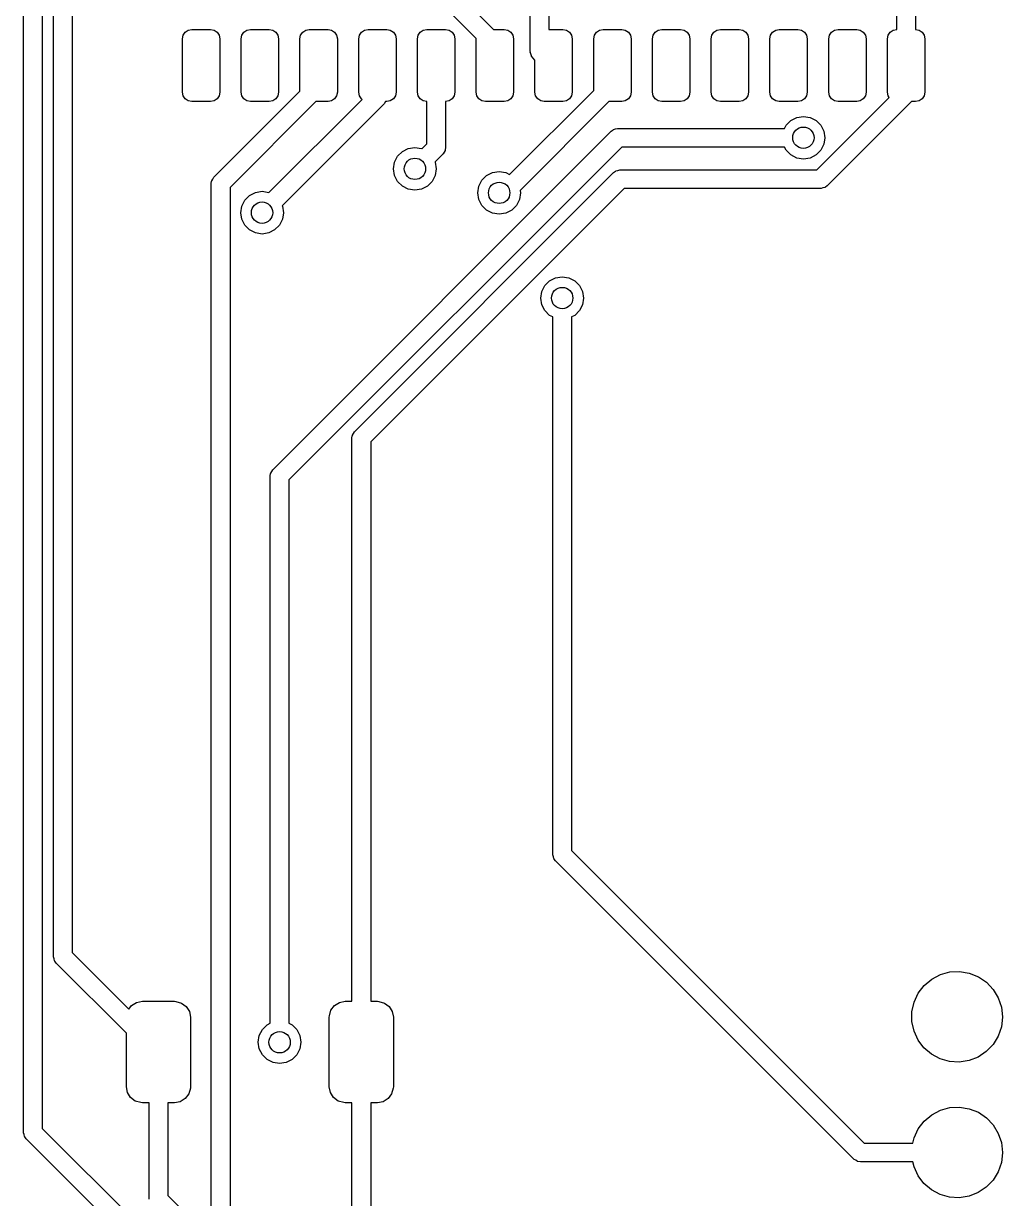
# Model space of a CAD drawing. Extents: x 50 to 376, y -141 to -43.
# Drawn here: x 180.94 to 199.28, y -102.77 to -80.77 of the extents above; entities that cross this region are included whole.
import ezdxf

# ---------------------------------------------------------------- set-up
doc = ezdxf.new("R2010")
doc.units = 0
doc.layers.add('BLACK', color=7, linetype='CONTINUOUS')

msp = doc.modelspace()

# ---------------------------------------------------------------- linework, layer by layer
at = {"layer": 'BLACK', "linetype": 'CONTINUOUS'}
for p, q in [((197.645, -68.728), (197.645, -80.878)), ((180.943, -101.526), (180.943, -71.3884)), ((181.293, -71.5413), (181.293, -101.454)), ((197.295, -80.878), (197.295, -72.8329)), ((181.504, -98.2344), (181.504, -73.252)), ((181.854, -73.3245), (181.854, -98.1619)), ((187.738, -78.8703), (189.746, -80.878)), ((189.421, -81.048), (187.542, -79.169)), ((190.433, -81.2906), (190.433, -80.0343)), ((190.783, -80.0343), (190.783, -80.878)), ((183.933, -80.986), (183.971, -80.9293)), ((183.971, -80.9293), (184.028, -80.8913)), ((184.028, -80.8913), (184.095, -80.878)), ((184.095, -80.878), (184.445, -80.878)), ((184.445, -80.878), (184.512, -80.8913)), ((184.512, -80.8913), (184.569, -80.9293)), ((184.569, -80.9293), (184.607, -80.986)), ((185.033, -80.986), (185.071, -80.9293)), ((185.071, -80.9293), (185.128, -80.8913)), ((185.128, -80.8913), (185.195, -80.878)), ((185.195, -80.878), (185.545, -80.878)), ((185.545, -80.878), (185.612, -80.8913)), ((185.612, -80.8913), (185.669, -80.9293)), ((185.669, -80.9293), (185.707, -80.986)), ((186.133, -80.986), (186.171, -80.9293)), ((186.171, -80.9293), (186.228, -80.8913)), ((186.228, -80.8913), (186.295, -80.878)), ((186.295, -80.878), (186.645, -80.878)), ((186.645, -80.878), (186.712, -80.8913)), ((186.712, -80.8913), (186.769, -80.9293)), ((186.769, -80.9293), (186.807, -80.986)), ((187.233, -80.986), (187.271, -80.9293)), ((187.271, -80.9293), (187.328, -80.8913)), ((187.328, -80.8913), (187.395, -80.878)), ((187.395, -80.878), (187.745, -80.878)), ((187.745, -80.878), (187.812, -80.8913)), ((187.812, -80.8913), (187.869, -80.9293)), ((187.869, -80.9293), (187.907, -80.986)), ((188.333, -80.986), (188.371, -80.9293)), ((188.371, -80.9293), (188.428, -80.8913)), ((188.428, -80.8913), (188.495, -80.878)), ((188.495, -80.878), (188.845, -80.878)), ((188.845, -80.878), (188.912, -80.8913)), ((188.912, -80.8913), (188.969, -80.9293)), ((188.969, -80.9293), (189.007, -80.986)), ((189.746, -80.878), (189.945, -80.878)), ((189.945, -80.878), (190.012, -80.8913)), ((190.012, -80.8913), (190.069, -80.9293)), ((190.069, -80.9293), (190.107, -80.986)), ((190.783, -80.878), (191.045, -80.878)), ((191.045, -80.878), (191.112, -80.8913)), ((191.112, -80.8913), (191.169, -80.9293)), ((191.169, -80.9293), (191.207, -80.986)), ((191.633, -80.986), (191.671, -80.9293)), ((191.671, -80.9293), (191.728, -80.8913)), ((191.728, -80.8913), (191.795, -80.878)), ((191.795, -80.878), (192.145, -80.878)), ((192.145, -80.878), (192.212, -80.8913)), ((192.212, -80.8913), (192.269, -80.9293)), ((192.269, -80.9293), (192.307, -80.986)), ((192.733, -80.986), (192.771, -80.9293)), ((192.771, -80.9293), (192.828, -80.8913)), ((192.828, -80.8913), (192.895, -80.878)), ((192.895, -80.878), (193.245, -80.878)), ((193.245, -80.878), (193.312, -80.8913)), ((193.312, -80.8913), (193.369, -80.9293)), ((193.369, -80.9293), (193.407, -80.986)), ((193.833, -80.986), (193.871, -80.9293)), ((193.871, -80.9293), (193.928, -80.8913)), ((193.928, -80.8913), (193.995, -80.878)), ((193.995, -80.878), (194.345, -80.878)), ((194.345, -80.878), (194.412, -80.8913)), ((194.412, -80.8913), (194.469, -80.9293)), ((194.469, -80.9293), (194.507, -80.986)), ((194.933, -80.986), (194.971, -80.9293)), ((194.971, -80.9293), (195.028, -80.8913)), ((195.028, -80.8913), (195.095, -80.878)), ((195.095, -80.878), (195.445, -80.878)), ((195.445, -80.878), (195.512, -80.8913)), ((195.512, -80.8913), (195.569, -80.9293)), ((195.569, -80.9293), (195.607, -80.986)), ((196.033, -80.986), (196.071, -80.9293)), ((196.071, -80.9293), (196.128, -80.8913)), ((196.128, -80.8913), (196.195, -80.878)), ((196.195, -80.878), (196.545, -80.878)), ((196.545, -80.878), (196.612, -80.8913)), ((196.612, -80.8913), (196.669, -80.9293)), ((196.669, -80.9293), (196.707, -80.986)), ((197.133, -80.986), (197.171, -80.9293)), ((197.171, -80.9293), (197.228, -80.8913)), ((197.228, -80.8913), (197.295, -80.878)), ((197.645, -80.878), (197.712, -80.8913)), ((197.712, -80.8913), (197.769, -80.9293)), ((197.769, -80.9293), (197.807, -80.986)), ((183.92, -81.053), (183.933, -80.986)), ((183.92, -82.053), (183.92, -81.053)), ((184.607, -80.986), (184.62, -81.053)), ((184.62, -81.053), (184.62, -82.053)), ((185.02, -81.053), (185.033, -80.986)), ((185.02, -82.053), (185.02, -81.053)), ((185.707, -80.986), (185.72, -81.053)), ((185.72, -81.053), (185.72, -82.053)), ((186.12, -81.053), (186.133, -80.986)), ((186.12, -82.0298), (186.12, -81.053)), ((186.807, -80.986), (186.82, -81.053)), ((186.82, -81.053), (186.82, -82.053)), ((187.22, -81.053), (187.233, -80.986)), ((187.22, -82.053), (187.22, -81.053)), ((187.907, -80.986), (187.92, -81.053)), ((187.92, -81.053), (187.92, -82.053)), ((188.32, -81.053), (188.333, -80.986)), ((188.32, -82.053), (188.32, -81.053)), ((189.007, -80.986), (189.02, -81.053)), ((189.02, -81.053), (189.02, -82.053)), ((189.42, -81.053), (189.421, -81.048)), ((189.42, -82.053), (189.42, -81.053)), ((190.107, -80.986), (190.12, -81.053)), ((190.12, -81.053), (190.12, -82.053)), ((191.207, -80.986), (191.22, -81.053)), ((191.22, -81.053), (191.22, -82.053)), ((191.62, -81.053), (191.633, -80.986)), ((191.62, -82.0173), (191.62, -81.053)), ((192.307, -80.986), (192.32, -81.053)), ((192.32, -81.053), (192.32, -82.053)), ((192.72, -81.053), (192.733, -80.986)), ((192.72, -82.053), (192.72, -81.053)), ((193.407, -80.986), (193.42, -81.053)), ((193.42, -81.053), (193.42, -82.053)), ((193.82, -81.053), (193.833, -80.986)), ((193.82, -82.053), (193.82, -81.053)), ((194.507, -80.986), (194.52, -81.053)), ((194.52, -81.053), (194.52, -82.053)), ((194.92, -81.053), (194.933, -80.986)), ((194.92, -82.053), (194.92, -81.053)), ((195.607, -80.986), (195.62, -81.053)), ((195.62, -81.053), (195.62, -82.053)), ((196.02, -81.053), (196.033, -80.986)), ((196.02, -82.053), (196.02, -81.053)), ((196.707, -80.986), (196.72, -81.053)), ((196.72, -81.053), (196.72, -82.053)), ((197.12, -81.053), (197.133, -80.986)), ((197.12, -82.053), (197.12, -81.053)), ((197.807, -80.986), (197.82, -81.053)), ((197.82, -81.053), (197.82, -82.053)), ((190.434, -81.2952), (190.433, -81.2906)), ((190.433, -81.2998), (190.434, -81.2952)), ((190.444, -81.3355), (190.433, -81.2998)), ((190.453, -81.3717), (190.444, -81.3355)), ((190.456, -81.3752), (190.453, -81.3717)), ((190.457, -81.3797), (190.456, -81.3752)), ((190.484, -81.4143), (190.457, -81.3797)), ((190.52, -81.4505), (190.484, -81.4143)), ((190.52, -82.053), (190.52, -81.4505)), ((183.933, -82.12), (183.92, -82.053)), ((184.512, -83.6383), (186.12, -82.0298)), ((184.62, -82.053), (184.607, -82.12)), ((185.033, -82.12), (185.02, -82.053)), ((185.72, -82.053), (185.707, -82.12)), ((186.82, -82.053), (186.807, -82.12)), ((187.233, -82.12), (187.22, -82.053)), ((187.92, -82.053), (187.907, -82.12)), ((188.333, -82.12), (188.32, -82.053)), ((189.02, -82.053), (189.007, -82.12)), ((189.433, -82.12), (189.42, -82.053)), ((190.045, -83.5924), (191.62, -82.0173)), ((190.12, -82.053), (190.107, -82.12)), ((190.533, -82.12), (190.52, -82.053)), ((191.22, -82.053), (191.207, -82.12)), ((192.32, -82.053), (192.307, -82.12)), ((192.733, -82.12), (192.72, -82.053)), ((193.42, -82.053), (193.407, -82.12)), ((193.833, -82.12), (193.82, -82.053)), ((194.52, -82.053), (194.507, -82.12)), ((194.933, -82.12), (194.92, -82.053)), ((195.62, -82.053), (195.607, -82.12)), ((196.033, -82.12), (196.02, -82.053)), ((196.72, -82.053), (196.707, -82.12)), ((197.133, -82.12), (197.12, -82.053)), ((197.82, -82.053), (197.807, -82.12)), ((183.971, -82.1767), (183.933, -82.12)), ((184.028, -82.2147), (183.971, -82.1767)), ((184.095, -82.228), (184.028, -82.2147)), ((184.445, -82.228), (184.095, -82.228)), ((184.512, -82.2147), (184.445, -82.228)), ((184.569, -82.1767), (184.512, -82.2147)), ((184.607, -82.12), (184.569, -82.1767)), ((186.417, -82.228), (184.81, -83.8345)), ((185.071, -82.1767), (185.033, -82.12)), ((185.128, -82.2147), (185.071, -82.1767)), ((185.195, -82.228), (185.128, -82.2147)), ((185.545, -82.228), (185.195, -82.228)), ((185.54, -83.9305), (187.285, -82.186)), ((185.612, -82.2147), (185.545, -82.228)), ((185.669, -82.1767), (185.612, -82.2147)), ((185.707, -82.12), (185.669, -82.1767)), ((187.694, -82.2722), (185.788, -84.178)), ((186.645, -82.228), (186.417, -82.228)), ((186.712, -82.2147), (186.645, -82.228)), ((186.769, -82.1767), (186.712, -82.2147)), ((186.807, -82.12), (186.769, -82.1767)), ((187.271, -82.1767), (187.233, -82.12)), ((187.285, -82.186), (187.271, -82.1767)), ((187.696, -82.2682), (187.694, -82.2722)), ((187.7, -82.2656), (187.696, -82.2682)), ((187.718, -82.2327), (187.7, -82.2656)), ((187.721, -82.228), (187.718, -82.2327)), ((187.745, -82.228), (187.721, -82.228)), ((187.812, -82.2147), (187.745, -82.228)), ((187.869, -82.1767), (187.812, -82.2147)), ((187.907, -82.12), (187.869, -82.1767)), ((188.371, -82.1767), (188.333, -82.12)), ((188.428, -82.2147), (188.371, -82.1767)), ((188.495, -82.228), (188.428, -82.2147)), ((188.495, -83.0165), (188.495, -82.228)), ((188.912, -82.2147), (188.845, -82.228)), ((188.845, -82.228), (188.845, -83.089)), ((188.969, -82.1767), (188.912, -82.2147)), ((189.007, -82.12), (188.969, -82.1767)), ((189.471, -82.1767), (189.433, -82.12)), ((189.528, -82.2147), (189.471, -82.1767)), ((189.595, -82.228), (189.528, -82.2147)), ((189.945, -82.228), (189.595, -82.228)), ((190.012, -82.2147), (189.945, -82.228)), ((190.069, -82.1767), (190.012, -82.2147)), ((190.107, -82.12), (190.069, -82.1767)), ((191.904, -82.228), (190.243, -83.8897)), ((190.571, -82.1767), (190.533, -82.12)), ((190.628, -82.2147), (190.571, -82.1767)), ((190.695, -82.228), (190.628, -82.2147)), ((191.045, -82.228), (190.695, -82.228)), ((191.112, -82.2147), (191.045, -82.228)), ((191.169, -82.1767), (191.112, -82.2147)), ((191.207, -82.12), (191.169, -82.1767)), ((192.145, -82.228), (191.904, -82.228)), ((192.212, -82.2147), (192.145, -82.228)), ((192.269, -82.1767), (192.212, -82.2147)), ((192.307, -82.12), (192.269, -82.1767)), ((192.771, -82.1767), (192.733, -82.12)), ((192.828, -82.2147), (192.771, -82.1767)), ((192.895, -82.228), (192.828, -82.2147)), ((193.245, -82.228), (192.895, -82.228)), ((193.312, -82.2147), (193.245, -82.228)), ((193.369, -82.1767), (193.312, -82.2147)), ((193.407, -82.12), (193.369, -82.1767)), ((193.871, -82.1767), (193.833, -82.12)), ((193.928, -82.2147), (193.871, -82.1767)), ((193.995, -82.228), (193.928, -82.2147)), ((194.345, -82.228), (193.995, -82.228)), ((194.412, -82.2147), (194.345, -82.228)), ((194.469, -82.1767), (194.412, -82.2147)), ((194.507, -82.12), (194.469, -82.1767)), ((194.971, -82.1767), (194.933, -82.12)), ((195.028, -82.2147), (194.971, -82.1767)), ((195.095, -82.228), (195.028, -82.2147)), ((195.445, -82.228), (195.095, -82.228)), ((195.512, -82.2147), (195.445, -82.228)), ((195.569, -82.1767), (195.512, -82.2147)), ((195.607, -82.12), (195.569, -82.1767)), ((195.796, -83.5045), (197.152, -82.1483)), ((197.568, -82.228), (195.992, -83.8032)), ((196.071, -82.1767), (196.033, -82.12)), ((196.128, -82.2147), (196.071, -82.1767)), ((196.195, -82.228), (196.128, -82.2147)), ((196.545, -82.228), (196.195, -82.228)), ((196.612, -82.2147), (196.545, -82.228)), ((196.669, -82.1767), (196.612, -82.2147)), ((196.707, -82.12), (196.669, -82.1767)), ((197.152, -82.1483), (197.133, -82.12)), ((197.645, -82.228), (197.568, -82.228)), ((197.712, -82.2147), (197.645, -82.228)), ((197.769, -82.1767), (197.712, -82.2147)), ((197.807, -82.12), (197.769, -82.1767)), ((195.424, -82.5238), (195.547, -82.5042)), ((195.547, -82.5042), (195.671, -82.5238)), ((195.193, -82.7292), (195.224, -82.6691)), ((195.224, -82.6691), (195.312, -82.5806)), ((195.312, -82.5806), (195.424, -82.5238)), ((195.671, -82.5238), (195.783, -82.5806)), ((195.783, -82.5806), (195.871, -82.6691)), ((195.871, -82.6691), (195.928, -82.7806)), ((185.615, -89.1144), (191.949, -82.7805)), ((191.949, -82.7805), (191.984, -82.7536)), ((191.984, -82.7536), (191.989, -82.7522)), ((191.989, -82.7522), (191.992, -82.7491)), ((191.992, -82.7491), (192.028, -82.7402)), ((192.028, -82.7402), (192.064, -82.7294)), ((192.064, -82.7294), (192.069, -82.7303)), ((192.069, -82.7303), (192.073, -82.7292)), ((192.073, -82.7292), (195.193, -82.7292)), ((195.928, -82.7806), (195.947, -82.9042)), ((195.947, -82.9042), (195.928, -83.0278)), ((192.146, -83.0792), (185.914, -89.3106)), ((187.948, -83.2519), (188.037, -83.1634)), ((188.037, -83.1634), (188.148, -83.1066)), ((188.148, -83.1066), (188.272, -83.087)), ((188.272, -83.087), (188.396, -83.1066)), ((188.396, -83.1066), (188.402, -83.1097)), ((188.402, -83.1097), (188.495, -83.0165)), ((188.837, -83.1413), (188.818, -83.1732)), ((188.84, -83.1325), (188.837, -83.1367)), ((188.837, -83.1367), (188.837, -83.1413)), ((188.845, -83.089), (188.84, -83.1325)), ((195.193, -83.0792), (192.146, -83.0792)), ((195.224, -83.1393), (195.193, -83.0792)), ((195.312, -83.2278), (195.224, -83.1393)), ((195.871, -83.1393), (195.783, -83.2278)), ((195.928, -83.0278), (195.871, -83.1393)), ((187.872, -83.487), (187.892, -83.3634)), ((187.892, -83.3634), (187.948, -83.2519)), ((188.794, -83.2127), (188.649, -83.3572)), ((188.649, -83.3572), (188.652, -83.3634)), ((188.652, -83.3634), (188.672, -83.487)), ((188.796, -83.2087), (188.794, -83.2127)), ((188.8, -83.2061), (188.796, -83.2087)), ((188.818, -83.1732), (188.8, -83.2061)), ((195.424, -83.2846), (195.312, -83.2278)), ((195.547, -83.3042), (195.424, -83.2846)), ((195.671, -83.2846), (195.547, -83.3042)), ((195.783, -83.2278), (195.671, -83.2846)), ((187.145, -88.4044), (191.994, -83.5558)), ((187.892, -83.6106), (187.872, -83.487)), ((188.672, -83.487), (188.652, -83.6106)), ((189.615, -83.6129), (189.726, -83.5561)), ((189.726, -83.5561), (189.85, -83.5365)), ((189.85, -83.5365), (189.974, -83.5561)), ((189.974, -83.5561), (190.045, -83.5924)), ((191.994, -83.5558), (192.029, -83.5289)), ((192.029, -83.5289), (192.033, -83.5275)), ((192.033, -83.5275), (192.037, -83.5244)), ((192.037, -83.5244), (192.073, -83.5155)), ((192.073, -83.5155), (192.109, -83.5047)), ((192.109, -83.5047), (192.113, -83.5056)), ((192.113, -83.5056), (192.118, -83.5045)), ((192.118, -83.5045), (195.796, -83.5045)), ((184.46, -83.762), (184.466, -83.7185)), ((184.46, -108.07), (184.46, -83.762)), ((184.466, -83.7185), (184.468, -83.7143)), ((184.468, -83.7097), (184.488, -83.6778)), ((184.468, -83.7143), (184.468, -83.7097)), ((184.488, -83.6778), (184.505, -83.6449)), ((184.505, -83.6449), (184.509, -83.6423)), ((184.509, -83.6423), (184.512, -83.6383)), ((187.948, -83.7221), (187.892, -83.6106)), ((188.037, -83.8106), (187.948, -83.7221)), ((188.148, -83.8674), (188.037, -83.8106)), ((188.507, -83.8106), (188.396, -83.8674)), ((188.596, -83.7221), (188.507, -83.8106)), ((188.652, -83.6106), (188.596, -83.7221)), ((189.45, -83.9365), (189.47, -83.8129)), ((189.47, -83.8129), (189.526, -83.7014)), ((189.526, -83.7014), (189.615, -83.6129)), ((195.992, -83.8032), (195.958, -83.8301)), ((184.81, -83.8345), (184.81, -117.253)), ((185.087, -84.0727), (185.176, -83.9842)), ((185.176, -83.9842), (185.287, -83.9274)), ((185.287, -83.9274), (185.411, -83.9078)), ((185.411, -83.9078), (185.534, -83.9274)), ((185.534, -83.9274), (185.54, -83.9305)), ((192.19, -83.8545), (187.444, -88.6006)), ((188.272, -83.887), (188.148, -83.8674)), ((188.396, -83.8674), (188.272, -83.887)), ((189.47, -84.0601), (189.45, -83.9365)), ((190.25, -83.9365), (190.23, -84.0601)), ((190.243, -83.8897), (190.25, -83.9365)), ((195.869, -83.8545), (192.19, -83.8545)), ((195.873, -83.8534), (195.869, -83.8545)), ((195.878, -83.8543), (195.873, -83.8534)), ((195.913, -83.8435), (195.878, -83.8543)), ((195.95, -83.8346), (195.913, -83.8435)), ((195.953, -83.8315), (195.95, -83.8346)), ((195.958, -83.8301), (195.953, -83.8315)), ((185.011, -84.3078), (185.03, -84.1842)), ((185.03, -84.1842), (185.087, -84.0727)), ((185.788, -84.178), (185.791, -84.1842)), ((185.791, -84.1842), (185.811, -84.3078)), ((189.526, -84.1716), (189.47, -84.0601)), ((189.615, -84.2601), (189.526, -84.1716)), ((189.726, -84.3169), (189.615, -84.2601)), ((190.085, -84.2601), (189.974, -84.3169)), ((190.174, -84.1716), (190.085, -84.2601)), ((190.23, -84.0601), (190.174, -84.1716)), ((185.03, -84.4314), (185.011, -84.3078)), ((185.087, -84.5429), (185.03, -84.4314)), ((185.791, -84.4314), (185.734, -84.5429)), ((185.811, -84.3078), (185.791, -84.4314)), ((189.85, -84.3365), (189.726, -84.3169)), ((189.974, -84.3169), (189.85, -84.3365)), ((185.176, -84.6314), (185.087, -84.5429)), ((185.287, -84.6882), (185.176, -84.6314)), ((185.411, -84.7078), (185.287, -84.6882)), ((185.534, -84.6882), (185.411, -84.7078)), ((185.646, -84.6314), (185.534, -84.6882)), ((185.734, -84.5429), (185.646, -84.6314)), ((190.706, -85.6718), (190.795, -85.5833)), ((190.795, -85.5833), (190.906, -85.5265)), ((190.906, -85.5265), (191.03, -85.5069)), ((191.03, -85.5069), (191.154, -85.5265)), ((191.154, -85.5265), (191.265, -85.5833)), ((191.265, -85.5833), (191.354, -85.6718)), ((190.63, -85.9069), (190.65, -85.7833)), ((190.65, -85.7833), (190.706, -85.6718)), ((191.354, -85.6718), (191.41, -85.7833)), ((191.41, -85.7833), (191.43, -85.9069)), ((190.65, -86.0305), (190.63, -85.9069)), ((191.43, -85.9069), (191.41, -86.0305)), ((190.706, -86.142), (190.65, -86.0305)), ((190.795, -86.2305), (190.706, -86.142)), ((190.855, -86.2611), (190.795, -86.2305)), ((191.265, -86.2305), (191.205, -86.2611)), ((191.354, -86.142), (191.265, -86.2305)), ((191.41, -86.0305), (191.354, -86.142)), ((190.855, -96.3222), (190.855, -86.2611)), ((191.205, -86.2611), (191.205, -96.2497)), ((187.102, -88.4758), (187.122, -88.4439)), ((187.122, -88.4439), (187.139, -88.411)), ((187.139, -88.411), (187.143, -88.4084)), ((187.143, -88.4084), (187.145, -88.4044)), ((187.094, -88.5281), (187.1, -88.4846)), ((187.094, -99.0748), (187.094, -88.5281)), ((187.1, -88.4846), (187.102, -88.4804)), ((187.102, -88.4804), (187.102, -88.4758)), ((187.444, -88.6006), (187.444, -99.0748)), ((185.564, -89.2381), (185.57, -89.1946)), ((185.564, -99.4868), (185.564, -89.2381)), ((185.57, -89.1946), (185.572, -89.1904)), ((185.572, -89.1858), (185.592, -89.1539)), ((185.572, -89.1904), (185.572, -89.1858)), ((185.592, -89.1539), (185.609, -89.121)), ((185.609, -89.121), (185.613, -89.1184)), ((185.613, -89.1184), (185.615, -89.1144)), ((185.914, -89.3106), (185.914, -99.4868)), ((190.856, -96.3268), (190.855, -96.3222)), ((190.855, -96.3314), (190.856, -96.3268)), ((190.866, -96.3671), (190.855, -96.3314)), ((190.875, -96.4033), (190.866, -96.3671)), ((191.205, -96.2497), (196.685, -101.73)), ((190.878, -96.4068), (190.875, -96.4033)), ((190.879, -96.4113), (190.878, -96.4068)), ((190.906, -96.4459), (190.879, -96.4113)), ((196.489, -102.029), (190.906, -96.4459)), ((181.505, -98.239), (181.504, -98.2344)), ((181.504, -98.2436), (181.505, -98.239)), ((181.515, -98.2793), (181.504, -98.2436)), ((181.524, -98.3155), (181.515, -98.2793)), ((181.527, -98.319), (181.524, -98.3155)), ((181.528, -98.3235), (181.527, -98.319)), ((181.555, -98.3581), (181.528, -98.3235)), ((181.854, -98.1619), (182.914, -99.2226)), ((182.869, -99.6723), (181.555, -98.3581)), ((198.112, -98.5745), (198.289, -98.5257)), ((198.289, -98.5257), (198.472, -98.5161)), ((198.472, -98.5161), (198.653, -98.5461)), ((198.653, -98.5461), (198.824, -98.6143)), ((197.698, -98.9245), (197.809, -98.7786)), ((197.809, -98.7786), (197.949, -98.6601)), ((197.949, -98.6601), (198.112, -98.5745)), ((198.824, -98.6143), (198.976, -98.7175)), ((198.976, -98.7175), (199.102, -98.8509)), ((197.62, -99.0909), (197.698, -98.9245)), ((199.102, -98.8509), (199.196, -99.0083)), ((199.196, -99.0083), (199.255, -99.1823)), ((182.914, -99.2226), (182.968, -99.1526)), ((182.968, -99.1526), (183.061, -99.0949)), ((183.061, -99.0949), (183.169, -99.0748)), ((183.169, -99.0748), (183.769, -99.0748)), ((183.769, -99.0748), (183.798, -99.0762)), ((183.798, -99.0762), (183.904, -99.1068)), ((183.904, -99.1068), (183.991, -99.1733)), ((183.991, -99.1733), (184.049, -99.2668)), ((186.701, -99.24), (186.768, -99.1526)), ((186.768, -99.1526), (186.861, -99.0949)), ((186.861, -99.0949), (186.969, -99.0748)), ((186.969, -99.0748), (187.094, -99.0748)), ((187.444, -99.0748), (187.569, -99.0748)), ((187.569, -99.0748), (187.598, -99.0762)), ((187.598, -99.0762), (187.704, -99.1068)), ((187.704, -99.1068), (187.791, -99.1733)), ((187.791, -99.1733), (187.849, -99.2668)), ((197.58, -99.2701), (197.62, -99.0909)), ((199.255, -99.1823), (199.275, -99.3648)), ((184.049, -99.2668), (184.069, -99.3748)), ((184.069, -99.3748), (184.069, -100.675)), ((186.669, -99.3748), (186.671, -99.3455)), ((186.669, -100.675), (186.669, -99.3748)), ((186.671, -99.3455), (186.701, -99.24)), ((187.849, -99.2668), (187.869, -99.3748)), ((187.869, -99.3748), (187.869, -100.675)), ((197.579, -99.4536), (197.58, -99.2701)), ((199.275, -99.3707), (199.254, -99.5531)), ((199.275, -99.3648), (199.275, -99.3707)), ((185.359, -99.7174), (185.416, -99.6059)), ((185.416, -99.6059), (185.504, -99.5174)), ((185.504, -99.5174), (185.564, -99.4868)), ((185.914, -99.4868), (185.974, -99.5174)), ((185.974, -99.5174), (186.063, -99.6059)), ((186.063, -99.6059), (186.12, -99.7174)), ((197.618, -99.6331), (197.579, -99.4536)), ((197.695, -99.8), (197.618, -99.6331)), ((199.254, -99.5531), (199.194, -99.7267)), ((182.869, -100.675), (182.869, -99.6723)), ((185.339, -99.841), (185.359, -99.7174)), ((185.359, -99.9646), (185.339, -99.841)), ((186.12, -99.7174), (186.139, -99.841)), ((186.139, -99.841), (186.12, -99.9646)), ((197.805, -99.9467), (197.695, -99.8)), ((199.098, -99.8834), (198.971, -100.016)), ((199.194, -99.7267), (199.098, -99.8834)), ((185.416, -100.076), (185.359, -99.9646)), ((185.504, -100.165), (185.416, -100.076)), ((186.063, -100.076), (185.974, -100.165)), ((186.12, -99.9646), (186.063, -100.076)), ((197.945, -100.066), (197.805, -99.9467)), ((198.106, -100.153), (197.945, -100.066)), ((198.971, -100.016), (198.819, -100.118)), ((185.616, -100.221), (185.504, -100.165)), ((185.739, -100.241), (185.616, -100.221)), ((185.863, -100.221), (185.739, -100.241)), ((185.974, -100.165), (185.863, -100.221)), ((198.283, -100.203), (198.106, -100.153)), ((198.466, -100.214), (198.283, -100.203)), ((198.648, -100.185), (198.466, -100.214)), ((198.819, -100.118), (198.648, -100.185)), ((182.889, -100.783), (182.869, -100.675)), ((184.068, -100.704), (184.037, -100.81)), ((184.069, -100.675), (184.068, -100.704)), ((186.689, -100.783), (186.669, -100.675)), ((187.868, -100.704), (187.837, -100.81)), ((187.869, -100.675), (187.868, -100.704)), ((182.947, -100.876), (182.889, -100.783)), ((183.034, -100.943), (182.947, -100.876)), ((183.14, -100.973), (183.034, -100.943)), ((183.169, -100.975), (183.14, -100.973)), ((183.294, -100.975), (183.169, -100.975)), ((183.294, -102.781), (183.294, -100.975)), ((183.769, -100.975), (183.644, -100.975)), ((183.644, -100.975), (183.644, -102.709)), ((183.877, -100.955), (183.769, -100.975)), ((183.971, -100.897), (183.877, -100.955)), ((184.037, -100.81), (183.971, -100.897)), ((186.747, -100.876), (186.689, -100.783)), ((186.834, -100.943), (186.747, -100.876)), ((186.94, -100.973), (186.834, -100.943)), ((186.969, -100.975), (186.94, -100.973)), ((187.094, -100.975), (186.969, -100.975)), ((187.094, -105.375), (187.094, -100.975)), ((187.569, -100.975), (187.444, -100.975)), ((187.444, -100.975), (187.444, -105.375)), ((187.677, -100.955), (187.569, -100.975)), ((187.771, -100.897), (187.677, -100.955)), ((187.837, -100.81), (187.771, -100.897)), ((197.809, -101.319), (197.949, -101.2)), ((197.949, -101.2), (198.112, -101.114)), ((198.112, -101.114), (198.289, -101.066)), ((198.289, -101.066), (198.472, -101.056)), ((198.472, -101.056), (198.653, -101.086)), ((198.653, -101.086), (198.824, -101.154)), ((198.824, -101.154), (198.976, -101.257)), ((197.698, -101.464), (197.809, -101.319)), ((198.976, -101.257), (199.102, -101.391)), ((199.102, -101.391), (199.196, -101.548)), ((180.944, -101.531), (180.943, -101.526)), ((180.943, -101.536), (180.944, -101.531)), ((180.954, -101.571), (180.943, -101.536)), ((180.963, -101.607), (180.954, -101.571)), ((180.966, -101.611), (180.963, -101.607)), ((180.967, -101.615), (180.966, -101.611)), ((180.994, -101.65), (180.967, -101.615)), ((181.293, -101.454), (183.04, -103.201)), ((197.598, -101.73), (197.62, -101.631)), ((197.62, -101.631), (197.698, -101.464)), ((199.196, -101.548), (199.255, -101.722)), ((182.792, -103.448), (180.994, -101.65)), ((196.685, -101.73), (197.598, -101.73)), ((199.255, -101.722), (199.275, -101.905)), ((196.493, -102.031), (196.489, -102.029)), ((196.496, -102.035), (196.493, -102.031)), ((196.528, -102.052), (196.496, -102.035)), ((196.56, -102.072), (196.528, -102.052)), ((196.565, -102.072), (196.56, -102.072)), ((196.569, -102.074), (196.565, -102.072)), ((196.613, -102.08), (196.569, -102.074)), ((197.598, -102.08), (196.613, -102.08)), ((197.618, -102.173), (197.598, -102.08)), ((199.275, -101.911), (199.254, -102.093)), ((199.275, -101.905), (199.275, -101.911)), ((197.695, -102.34), (197.618, -102.173)), ((199.194, -102.267), (199.098, -102.423)), ((199.254, -102.093), (199.194, -102.267)), ((197.805, -102.487), (197.695, -102.34)), ((197.945, -102.606), (197.805, -102.487)), ((199.098, -102.423), (198.971, -102.556)), ((183.644, -102.709), (184.069, -103.133)), ((198.106, -102.693), (197.945, -102.606)), ((198.283, -102.743), (198.106, -102.693)), ((198.466, -102.754), (198.283, -102.743)), ((198.648, -102.725), (198.466, -102.754)), ((198.819, -102.658), (198.648, -102.725)), ((198.971, -102.556), (198.819, -102.658))]:
    msp.add_line(p, q, dxfattribs=at)
at = {"layer": 'BLACK'}
for centre in [(195.547, -82.9042), (188.272, -83.487), (189.85, -83.9365), (185.411, -84.3078), (191.03, -85.9069), (185.739, -99.841)]:
    msp.add_circle(centre, 0.2, dxfattribs=at)

doc.saveas('drawing.dxf')
